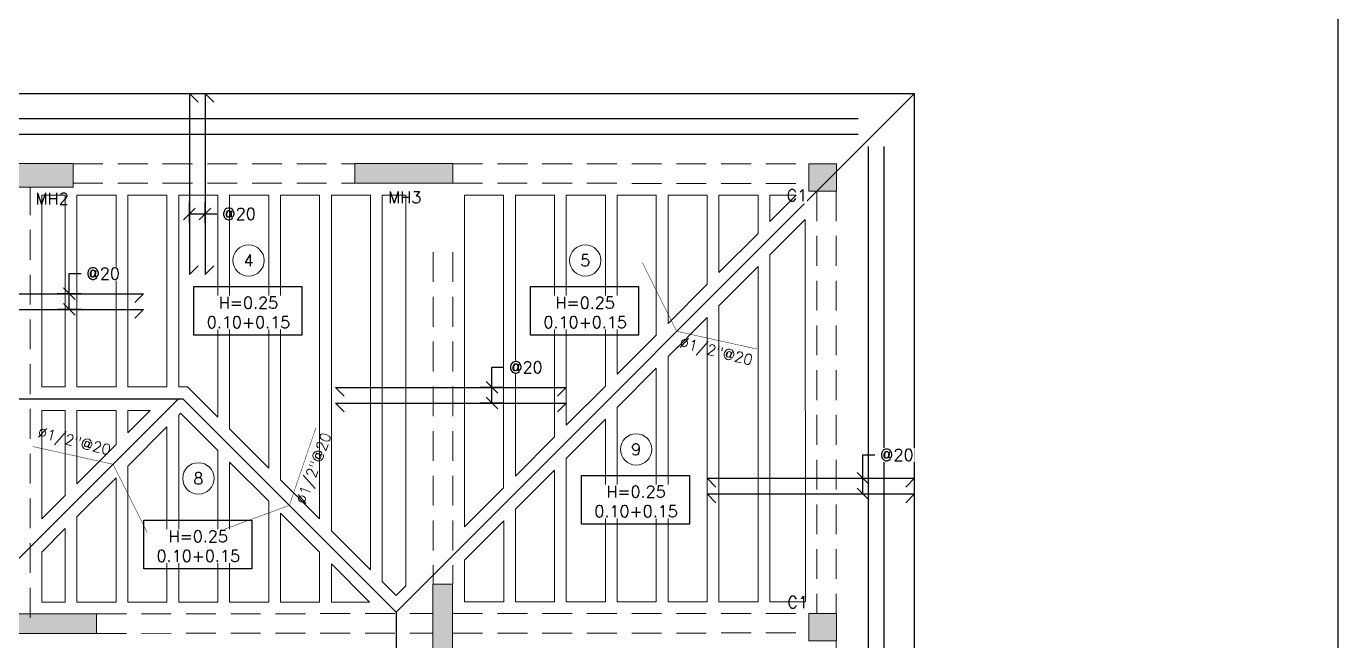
# Model space of a CAD drawing. Header units: metres. Extents: x -44 to 358, y -246 to 48.
# Drawn here: x 130.87 to 147.62, y -26.12 to -18.27 of the extents above; entities that cross this region are included whole.
import ezdxf
from ezdxf.enums import TextEntityAlignment as Align

# ---------------------------------------------------------------- set-up
doc = ezdxf.new("R2010")
doc.units = ezdxf.units.M
doc.header["$LTSCALE"] = 0.3
doc.header["$PDMODE"] = 3
doc.linetypes.add('HIDDEN', pattern=[9.525, 6.35, -3.175])
for name, color, linetype, lineweight in [('0-S-GRID-IDEN', 1, 'Continuous', 9), ('BOVEDILLA', 8, 'Continuous', 5), ('Columnas', 7, 'Continuous', 18), ('VIGAS', 1, 'HIDDEN', 15)]:
    doc.layers.add(name, color=color, linetype=linetype, lineweight=lineweight)
for name, color, linetype in [('ACERO', 5, 'Continuous'), ('BP', 3, 'Continuous'), ('DIMCOL', 4, 'Continuous'), ('DIMTEXTO', 4, 'Continuous'), ('HATCH', 8, 'Continuous'), ('REBAR', 5, 'Continuous')]:
    doc.layers.add(name, color=color, linetype=linetype)
doc.styles.add('SMPLEX', font='simplex.shx')
doc.dimstyles.new('DIM-50', dxfattribs={"dimscale": 0.5, "dimtxt": 0.2, "dimasz": 0.2, "dimexe": 0.2, "dimexo": 0.2, "dimgap": 0.1, "dimtad": 0, "dimtih": 1, "dimtoh": 1, "dimzin": 0, "dimdsep": 46, "dimtxsty": 'SMPLEX', "dimblk1": 'OBLIQUE', "dimblk2": 'OBLIQUE', "dimsah": 1, "dimcen": 0.2, "dimclrd": 4, "dimclre": 4, "dimclrt": 4, "dimadec": 0, "dimazin": 0, "dimtfac": 1, "dimtmove": 0, "dimatfit": 3, "dimldrblk": 'OPEN30', "dimfxl": 0.3, "dimfxlon": 1, "dimtfill": 1, "dimtolj": 1, "dimtzin": 0, "dimarcsym": 0})
doc.dimstyles.new('DIM-75', dxfattribs={"dimscale": 0.75, "dimtxt": 0.2, "dimasz": 0.2, "dimexe": 0.2, "dimexo": 0.2, "dimgap": 0.1, "dimtad": 0, "dimtih": 1, "dimtoh": 1, "dimzin": 0, "dimdsep": 46, "dimtxsty": 'SMPLEX', "dimblk1": 'OBLIQUE', "dimblk2": 'OBLIQUE', "dimsah": 1, "dimcen": 0.2, "dimclrd": 4, "dimclre": 4, "dimclrt": 4, "dimadec": 0, "dimazin": 0, "dimtfac": 1, "dimtmove": 0, "dimatfit": 3, "dimldrblk": 'OBLIQUE', "dimfxl": 0.2, "dimfxlon": 1, "dimtfill": 1, "dimtolj": 1, "dimtzin": 0, "dimarcsym": 0})

# ---------------------------------------------------------------- blocks, each defined once
blk = doc.blocks.new('A$C29cb555f')
at = {"layer": 'HATCH'}
h = blk.add_hatch(color=256, dxfattribs=at)
h.dxf.hatch_style = 1
h.paths.add_polyline_path([(23.401, 20.208), (23.401, 19.908), (24.201, 19.908), (24.201, 20.208)])
h = blk.add_hatch(color=256, dxfattribs=at)
h.dxf.hatch_style = 1
h.paths.add_polyline_path([(27.801, 19.958), (29.05, 19.958), (29.05, 20.208), (27.801, 20.208)])
h = blk.add_hatch(color=256, dxfattribs=at)
h.dxf.hatch_style = 1
h.paths.add_polyline_path([(33.601, 19.856), (33.951, 19.856), (33.951, 20.206), (33.601, 20.206)])
h = blk.add_hatch(color=256, dxfattribs=at)
h.dxf.hatch_style = 1
h.paths.add_polyline_path([(29.046, 13.836), (28.796, 13.836), (28.796, 14.836), (29.046, 14.836)])
h = blk.add_hatch(color=256, dxfattribs=at)
h.dxf.hatch_style = 1
h.paths.add_polyline_path([(22.801, 14.208), (22.551, 14.208), (22.551, 14.458), (24.501, 14.458), (24.501, 14.208)])
h = blk.add_hatch(color=256, dxfattribs=at)
h.dxf.hatch_style = 1
h.paths.add_polyline_path([(33.601, 14.113), (33.951, 14.113), (33.951, 14.463), (33.601, 14.463)])
at = {"layer": 'Columnas'}
for points in [[(23.401, 20.208), (23.401, 19.908), (24.201, 19.908), (24.201, 20.208)], [(33.601, 19.856), (33.951, 19.856), (33.951, 20.206), (33.601, 20.206)], [(29.046, 13.836), (28.796, 13.836), (28.796, 14.836), (29.046, 14.836)], [(22.551, 14.458), (24.501, 14.458), (24.501, 14.208), (22.551, 14.208)], [(33.601, 14.113), (33.951, 14.113), (33.951, 14.463), (33.601, 14.463)]]:
    blk.add_lwpolyline(points, close=True, dxfattribs=at)
blk.add_lwpolyline([(27.801, 20.208), (29.051, 20.208), (29.051, 19.958), (27.801, 19.958), (27.8, 20.208)], dxfattribs=at)
at = {"layer": 'DIMTEXTO', "ltscale": 0.2, "char_height": 0.15, "attachment_point": 1, "style": 'SMPLEX', "bg_fill": 3, "box_fill_scale": 1.2, "bg_fill_color": 256, "bg_fill_transparency": 0}
for s, width, insert in [('MH2', 0.35114, (23.72, 19.836)), ('MH3', 0.23091, (28.225, 19.853)), ('C1', 0.23091, (33.316, 19.877)), ('C1', 0.23091, (33.326, 14.681))]:
    blk.add_mtext_dynamic_manual_height_columns(s, width=width, gutter_width=0.25, heights=[0], dxfattribs=dict(at, insert=insert))
blk = doc.blocks.new('_OBLIQUE')
at = {"color": 0, "linetype": 'ByBlock'}
blk.add_line((-0.5, -0.5), (0.5, 0.5), dxfattribs=at)
blk = doc.blocks.new('*D1189')
at = {"layer": 'DEFPOINTS', "color": 0, "transparency": 16777216}
for p in [(132.954, -20.669), (132.954, -20.931), (133.154, -20.935)]:
    blk.add_point(p, dxfattribs=at)
at = {"layer": 'DIMTEXTO', "color": 4, "lineweight": -2, "transparency": 16777216}
for p, q in [((132.954, -20.781), (132.954, -20.519)), ((133.154, -20.785), (133.154, -20.519)), ((132.954, -20.669), (133.154, -20.669)), ((133.154, -20.669), (133.304, -20.669))]:
    blk.add_line(p, q, dxfattribs=at)
at = {"layer": 'DIMTEXTO', "color": 4, "lineweight": -2, "transparency": 16777216, "xscale": 0.15, "yscale": 0.15, "zscale": 0.15, "rotation": 180}
blk.add_blockref('_OBLIQUE', (132.954, -20.669), dxfattribs=at)
at = {"layer": 'DIMTEXTO', "color": 4, "lineweight": -2, "transparency": 16777216, "xscale": 0.15, "yscale": 0.15, "zscale": 0.15}
blk.add_blockref('_OBLIQUE', (133.154, -20.669), dxfattribs=at)
at = {"layer": 'DIMTEXTO', "color": 4, "transparency": 16777216, "insert": (133.586, -20.669), "char_height": 0.15, "attachment_point": 5, "style": 'SMPLEX', "bg_fill": 3, "box_fill_scale": 1.1, "bg_fill_color": 256, "bg_fill_true_color": 13158600, "bg_fill_transparency": 0}
blk.add_mtext('\\A1;@20', dxfattribs=at)
blk = doc.blocks.new('*D1200')
at = {"layer": 'DEFPOINTS', "color": 0, "ltscale": 0.2, "transparency": 16777216}
for p in [(140.968, 0), (135.593, -29.495), (140.968, -30.912)]:
    blk.add_point(p, dxfattribs=at)
at = {"layer": 'DIMTEXTO', "color": 4, "lineweight": -2, "ltscale": 0.2, "transparency": 16777216}
for p, q in [((135.593, -30.762), (135.593, -31.012)), ((140.968, -30.762), (140.968, -31.012)), ((135.593, -30.912), (138.078, -30.912)), ((140.968, -30.912), (138.483, -30.912))]:
    blk.add_line(p, q, dxfattribs=at)
at = {"layer": 'DIMTEXTO', "color": 4, "lineweight": -2, "ltscale": 0.2, "transparency": 16777216, "xscale": 0.1, "yscale": 0.1, "zscale": 0.1, "rotation": 180}
blk.add_blockref('_OBLIQUE', (135.593, -30.912), dxfattribs=at)
at = {"layer": 'DIMTEXTO', "color": 4, "lineweight": -2, "ltscale": 0.2, "transparency": 16777216, "xscale": 0.1, "yscale": 0.1, "zscale": 0.1}
blk.add_blockref('_OBLIQUE', (140.968, -30.912), dxfattribs=at)
at = {"layer": 'DIMTEXTO', "color": 4, "ltscale": 0.2, "transparency": 16777216, "insert": (138.281, -30.912), "char_height": 0.1, "attachment_point": 5, "style": 'SMPLEX', "bg_fill": 3, "box_fill_scale": 1.1, "bg_fill_color": 256, "bg_fill_true_color": 13158600, "bg_fill_transparency": 0}
blk.add_mtext('\\A1;5.37', dxfattribs=at)
blk = doc.blocks.new('_Open30')
at = {"color": 0, "lineweight": -2}
for p, q in [((-1, 0.27), (0, 0)), ((0, 0), (-1, -0.27)), ((0, 0), (-1, 0))]:
    blk.add_line(p, q, dxfattribs=at)
blk = doc.blocks.new('*D1257')
at = {"layer": 'DEFPOINTS', "color": 0, "transparency": 16777216}
for p in [(140.29, -24.046), (141.558, -24.046), (140.29, -24.246)]:
    blk.add_point(p, dxfattribs=at)
at = {"layer": 'DIMTEXTO', "color": 4, "lineweight": -2, "transparency": 16777216}
for p, q in [((141.558, -24.046), (141.558, -23.748)), ((141.558, -23.748), (141.708, -23.748)), ((141.408, -24.046), (141.708, -24.046)), ((141.558, -24.246), (141.558, -24.046)), ((141.408, -24.246), (141.708, -24.246))]:
    blk.add_line(p, q, dxfattribs=at)
at = {"layer": 'DIMTEXTO', "color": 4, "lineweight": -2, "transparency": 16777216, "xscale": 0.15, "yscale": 0.15, "zscale": 0.15}
for p, rotation in [((141.558, -24.046), 90), ((141.558, -24.246), 270)]:
    blk.add_blockref('_OBLIQUE', p, dxfattribs=dict(at, rotation=rotation))
at = {"layer": 'DIMTEXTO', "color": 4, "transparency": 16777216, "insert": (141.99, -23.748), "char_height": 0.15, "attachment_point": 5, "style": 'SMPLEX', "bg_fill": 3, "box_fill_scale": 1.1, "bg_fill_color": 256, "bg_fill_true_color": 13158600, "bg_fill_transparency": 0}
blk.add_mtext('\\A1;@20', dxfattribs=at)
blk = doc.blocks.new('*D1261')
at = {"layer": 'DEFPOINTS', "color": 0, "transparency": 16777216}
for p in [(137.352, -22.886), (136.819, -23.086), (137.352, -23.086)]:
    blk.add_point(p, dxfattribs=at)
at = {"layer": 'DIMTEXTO', "color": 4, "lineweight": -2, "transparency": 16777216}
for p, q in [((136.819, -22.886), (136.819, -22.629)), ((136.819, -22.629), (136.969, -22.629)), ((136.969, -22.886), (136.669, -22.886)), ((136.819, -23.086), (136.819, -22.886)), ((136.969, -23.086), (136.669, -23.086))]:
    blk.add_line(p, q, dxfattribs=at)
at = {"layer": 'DIMTEXTO', "color": 4, "lineweight": -2, "transparency": 16777216, "xscale": 0.15, "yscale": 0.15, "zscale": 0.15}
for p, rotation in [((136.819, -22.886), 90), ((136.819, -23.086), 270)]:
    blk.add_blockref('_OBLIQUE', p, dxfattribs=dict(at, rotation=rotation))
at = {"layer": 'DIMTEXTO', "color": 4, "transparency": 16777216, "insert": (137.251, -22.629), "char_height": 0.15, "attachment_point": 5, "style": 'SMPLEX', "bg_fill": 3, "box_fill_scale": 1.1, "bg_fill_color": 256, "bg_fill_true_color": 13158600, "bg_fill_transparency": 0}
blk.add_mtext('\\A1;@20', dxfattribs=at)
blk = doc.blocks.new('*D1262')
at = {"layer": 'DEFPOINTS', "color": 0, "transparency": 16777216}
for p in [(131.952, -21.689), (131.419, -21.889), (131.952, -21.889)]:
    blk.add_point(p, dxfattribs=at)
at = {"layer": 'DIMTEXTO', "color": 4, "lineweight": -2, "transparency": 16777216}
for p, q in [((131.419, -21.689), (131.419, -21.432)), ((131.419, -21.432), (131.569, -21.432)), ((131.569, -21.689), (131.269, -21.689)), ((131.419, -21.889), (131.419, -21.689)), ((131.569, -21.889), (131.269, -21.889))]:
    blk.add_line(p, q, dxfattribs=at)
at = {"layer": 'DIMTEXTO', "color": 4, "lineweight": -2, "transparency": 16777216, "xscale": 0.15, "yscale": 0.15, "zscale": 0.15}
for p, rotation in [((131.419, -21.689), 90), ((131.419, -21.889), 270)]:
    blk.add_blockref('_OBLIQUE', p, dxfattribs=dict(at, rotation=rotation))
at = {"layer": 'DIMTEXTO', "color": 4, "transparency": 16777216, "insert": (131.851, -21.432), "char_height": 0.15, "attachment_point": 5, "style": 'SMPLEX', "bg_fill": 3, "box_fill_scale": 1.1, "bg_fill_color": 256, "bg_fill_true_color": 13158600, "bg_fill_transparency": 0}
blk.add_mtext('\\A1;@20', dxfattribs=at)

msp = doc.modelspace()

# ---------------------------------------------------------------- linework, layer by layer
at = {"layer": 'ACERO'}
for p, q in [((141.6296573, -40.2330591), (141.6296573, -19.8102084)), ((141.8296573, -40.2330591), (141.8296573, -19.8102084))]:
    msp.add_line(p, q, dxfattribs=at)
at = {"layer": 'BP', "ltscale": 0.2}
for p, q in [((114.1680159, -19.129871), (142.2180161, -19.129871)), ((142.2180161, -19.129871), (135.5930161, -25.754871)), ((142.2180161, -40.929871), (142.2180161, -19.129871)), ((118.068016, -23.029871), (132.8680161, -23.029871)), ((128.9147555, -26.929871), (132.8147555, -23.029871)), ((132.8680161, -23.029871), (135.5930161, -25.754871)), ((135.5930161, -25.754871), (135.5930161, -34.304871))]:
    msp.add_line(p, q, dxfattribs=at)
at = {"layer": 'DIMTEXTO'}
msp.add_lwpolyline([(0.9379767, -12.4288255), (147.6240338, -12.4288255), (147.6240338, -58.5105287), (0.9379767, -58.5105287)], close=True, dxfattribs=at)
at = {"layer": 'VIGAS', "ltscale": 0.2}
for p, q in [((131.468016, -20.0277409), (135.068016, -20.0277409)), ((136.318016, -20.0277409), (140.868016, -20.0298716)), ((130.918016, -25.8277409), (130.918016, -20.3277409)), ((131.468016, -20.2777409), (135.068016, -20.2777409)), ((136.3178989, -20.2777408), (140.8678989, -20.2798716)), ((140.968016, -20.3798714), (140.9680126, -25.7721335)), ((141.218016, -20.3798716), (141.2180126, -25.7721336)), ((136.068016, -21.1577409), (136.068016, -25.3997007)), ((136.318016, -21.1577409), (136.318016, -25.3997007)), ((131.768016, -25.7777409), (136.068016, -25.7750103)), ((136.3179824, -25.7748642), (140.868016, -25.7721336)), ((131.7681747, -26.0277408), (136.0681747, -26.0250102)), ((136.3181324, -26.0248642), (140.868166, -26.0221336)), ((141.2180126, -26.1221336), (141.218016, -33.9268185))]:
    msp.add_line(p, q, dxfattribs=at)

# ---------------------------------------------------------------- next in the draw order: block references
at = {"layer": 'DIMTEXTO', "ltscale": 0.2}
msp.add_blockref('A$C29cb555f', (107.2673609, -40.2354436), dxfattribs=at)

# ---------------------------------------------------------------- next in the draw order: linework, layer by layer
at = {"layer": '0-S-GRID-IDEN'}
for centre in [(133.7092354, -21.2638766), (133.0679782, -24.0480245)]:
    msp.add_circle(centre, 0.20025, dxfattribs=at)
at = {"layer": 'ACERO'}
for points in [[(133.0663608, -19.2423709), (132.9538607, -19.129871), (132.9538607, -21.4437608), (133.0663607, -21.3312608)], [(133.2663608, -19.2423708), (133.1538607, -19.1298709), (133.1538607, -21.4437607), (133.2663607, -21.3312607)], [(129.5305159, -21.8016075), (129.418016, -21.6891074), (132.368016, -21.6891074), (132.2555159, -21.8016074)], [(129.5305158, -22.0016075), (129.4180159, -21.8891075), (132.3680159, -21.8891075), (132.2555158, -22.0016074)]]:
    msp.add_lwpolyline(points, dxfattribs=at)
at = {"layer": 'BOVEDILLA'}
for points in [[(131.068016, -20.4320011), (131.3668856, -20.4320011), (131.3668856, -22.879871), (131.068016, -22.879871)], [(131.5168856, -20.4320011), (132.0168856, -20.4320011), (132.0168856, -22.879871), (131.5168856, -22.879871)], [(132.1668856, -20.4320011), (132.6668856, -20.4320011), (132.6668856, -22.879871), (132.1668856, -22.879871)], [(132.8168856, -23.2398729), (132.8413858, -23.2153727), (133.3168856, -23.6908726), (133.3168856, -25.6277409), (132.8168856, -25.6277409)], [(132.1668856, -23.8898729), (132.6668856, -23.3898729), (132.6668856, -25.6277409), (132.1668856, -25.6277409)], [(133.4668856, -23.8408726), (133.9668856, -24.3408726), (133.9668856, -25.6277409), (133.4668856, -25.6277409)], [(131.5168856, -24.5398729), (132.0168856, -24.0398729), (132.0168856, -25.6277409), (131.5168856, -25.6277409)], [(134.1168856, -24.4908726), (134.6168856, -24.9908726), (134.6168856, -25.6277409), (134.1168856, -25.6277409)], [(131.068016, -24.9887426), (131.3668856, -24.6898729), (131.3668856, -25.6277409), (131.068016, -25.6277409)], [(134.7668856, -25.1408726), (135.253754, -25.6277409), (135.253754, -25.6277409), (134.7668856, -25.6277409)]]:
    msp.add_lwpolyline(points, close=True, dxfattribs=at)
msp.add_lwpolyline([(132.4526235, -23.179871), (132.1668856, -23.179871), (132.1668856, -23.4656088), (132.4526235, -23.179871)], dxfattribs=at)
at = {"layer": 'DIMTEXTO', "ltscale": 0.2}
for points in [[(133.0104428, -21.5980546), (134.390361, -21.5980546), (134.390361, -22.2178299), (133.0104428, -22.2178299)], [(132.3691856, -24.5824525), (133.7491038, -24.5824525), (133.7491038, -25.2022279), (132.3691856, -25.2022279)]]:
    msp.add_lwpolyline(points, close=True, dxfattribs=at)
at = {"layer": 'REBAR', "color": 6, "const_width": 0.00576}
for points in [[(138.741176, -21.293653), (139.1790798, -22.1688073), (140.2034148, -22.3953597)], [(133.3120814, -24.730206), (134.2305161, -24.392371), (134.5696081, -23.3995947)], [(132.4149384, -24.7427453), (131.9770346, -23.867591), (130.9526996, -23.6410386)]]:
    msp.add_lwpolyline(points, dxfattribs=at)

# ---------------------------------------------------------------- next in the draw order: texts
at = {"layer": 'DIMTEXTO', "style": 'SMPLEX'}
for s, p in [('4', (133.7092354, -21.2638766)), ('8', (133.0679782, -24.0480245))]:
    msp.add_text(s, height=0.15, dxfattribs=at).set_placement(p, align=Align.MIDDLE_CENTER)

# ---------------------------------------------------------------- next in the draw order: texts
at = {"layer": 'DIMCOL', "color": 4, "char_height": 0.135, "attachment_point": 5, "style": 'SMPLEX', "bg_fill": 3, "box_fill_scale": 1.1, "bg_fill_color": 256, "bg_fill_true_color": 13158600, "bg_fill_transparency": 0}
for insert, rotation in [((139.6784605, -22.444671), 345.67991095), ((131.4776539, -23.5917273), 345.67991095), ((134.5602182, -23.9267763), 69.29318586)]:
    msp.add_mtext('\\A1;∅1/2"@20', dxfattribs=dict(at, insert=insert, rotation=rotation))
at = {"layer": 'DIMTEXTO', "color": 4, "insert": (133.0673252, -24.9130005), "char_height": 0.15, "attachment_point": 5, "rotation": 0.00000001, "style": 'SMPLEX', "bg_fill": 3, "box_fill_scale": 1.1, "bg_fill_color": 256, "bg_fill_true_color": 13158600, "bg_fill_transparency": 0}
msp.add_mtext('\\A1;H=0.25\\P0.10+0.15', dxfattribs=at)

# ---------------------------------------------------------------- next in the draw order: dimensions: what is measured, and where the dimension line sits
at = {"layer": 'DIMTEXTO'}
for base, p1, p2, angle, picture, middle in [((132.9538607, -20.6689139), (133.1538607, -20.9346805), (132.9538607, -20.9306214), 359.99997427, '*D1189', (133.5860036, -20.6689139)), ((131.4193301, -21.8891075), (131.9524509, -21.6891074), (131.9524508, -21.8891075), 89.99997427, '*D1262', (131.851473, -21.4321395))]:
    dim = msp.add_linear_dim(base=base, p1=p1, p2=p2, angle=angle, text='@20', dimstyle='DIM-75', dxfattribs=at)
    dim.commit()
    dim.dimension.update_dxf_attribs({"geometry": picture, "text_midpoint": middle, "dimtype": 160})

# ---------------------------------------------------------------- next in the draw order: linework, layer by layer
at = {"layer": 'BOVEDILLA'}
for points in [[(132.8168856, -20.4320011), (133.3168856, -20.4320011), (133.3168856, -23.2666085), (132.9301481, -22.879871), (132.8168856, -22.879871)], [(133.4668856, -20.4320011), (133.9668856, -20.4320011), (133.9668856, -23.9166085), (133.4668856, -23.4166085)], [(134.1168856, -20.4320011), (134.6168856, -20.4320011), (134.6168856, -24.5666085), (134.1168856, -24.0666085)], [(134.7668856, -20.4320011), (135.2668856, -20.4320011), (135.2668856, -25.2166085), (134.7668856, -24.7166085)], [(131.068016, -24.5644785), (131.3668856, -24.2656088), (131.3668856, -23.179871), (131.068016, -23.179871)], [(131.5168856, -24.1156088), (132.0168856, -23.6156088), (132.0168856, -23.179871), (131.5168856, -23.179871)]]:
    msp.add_lwpolyline(points, close=True, dxfattribs=at)

# ---------------------------------------------------------------- next in the draw order: dimensions: what is measured, and where the dimension line sits
at = {"layer": 'DIMTEXTO', "ltscale": 0.2}
dim = msp.add_linear_dim(base=(140.9680013, -30.9119927), p1=(135.5930161, -29.4945163), p2=(140.9680013, 0.0000608), dimstyle='DIM-50', dxfattribs=at)
dim.commit()
dim.dimension.update_dxf_attribs({"geometry": '*D1200', "text_midpoint": (138.2805087, -30.9119927)})

# ---------------------------------------------------------------- next in the draw order: linework, layer by layer
at = {"layer": '0-S-GRID-IDEN'}
for centre in [(138.0103658, -21.2638766), (138.6604822, -23.6775576)]:
    msp.add_circle(centre, 0.20025, dxfattribs=at)
at = {"layer": 'ACERO'}
for p, q in [((141.4982874, -19.4538599), (114.7801602, -19.4538599)), ((141.4982874, -19.6538599), (114.7801602, -19.6538599))]:
    msp.add_line(p, q, dxfattribs=at)
for points in [[(134.9305159, -22.9983595), (134.818016, -22.8858595), (137.768016, -22.8858595), (137.6555159, -22.9983594)], [(134.9305158, -23.1983595), (134.8180159, -23.0858595), (137.7680159, -23.0858595), (137.6555158, -23.1983594)], [(139.6806324, -24.1582504), (139.5681324, -24.0457503), (142.2180161, -24.0457503), (142.1055161, -24.1582503)], [(139.6806323, -24.3582504), (139.5681323, -24.2457504), (142.218016, -24.2457504), (142.105516, -24.3582503)]]:
    msp.add_lwpolyline(points, dxfattribs=at)
at = {"layer": 'BOVEDILLA'}
for points in [[(135.7168856, -20.4320011), (135.7168856, -25.4188694), (135.5930161, -25.5427389), (135.4168856, -25.3666085), (135.4168856, -20.4320011)], [(136.468016, -20.4320011), (136.968016, -20.4320011), (136.968016, -24.167739), (136.468016, -24.667739)], [(137.118016, -20.4320011), (137.618016, -20.4320011), (137.618016, -23.517739), (137.118016, -24.017739)], [(137.768016, -20.4320011), (138.268016, -20.4320011), (138.268016, -22.867739), (137.768016, -23.367739)], [(138.418016, -20.4320011), (138.918016, -20.4320011), (138.918016, -22.217739), (138.418016, -22.717739)], [(139.068016, -20.4320011), (139.568016, -20.4320011), (139.568016, -21.567739), (139.068016, -22.067739)], [(139.718016, -20.4320011), (140.218016, -20.4320011), (140.218016, -20.917739), (139.718016, -21.417739)], [(140.368016, -20.4320011), (140.703754, -20.4320011), (140.368016, -20.767739)], [(140.8245544, -25.6247742), (140.3681324, -25.6247742), (140.3681324, -21.1918867), (140.8180159, -20.7420032)], [(140.2181324, -25.6247742), (139.7181324, -25.6247742), (139.7181324, -21.8418867), (140.2181324, -21.3418867)], [(139.5681324, -25.6247742), (139.0681324, -25.6247742), (139.0681324, -22.4918867), (139.5681324, -21.9918867)], [(138.9181324, -25.6247742), (138.4181324, -25.6247742), (138.4181324, -23.1418867), (138.9181324, -22.6418867)], [(138.2681324, -25.6247742), (137.7681324, -25.6247742), (137.7681324, -23.7918867), (138.2681324, -23.2918867)], [(137.6181324, -25.6247742), (137.1181324, -25.6247742), (137.1181324, -24.4418867), (137.6181324, -23.9418867)], [(136.9681324, -25.6247742), (136.4681324, -25.6247742), (136.4681324, -25.0918867), (136.9681324, -24.5918867)]]:
    msp.add_lwpolyline(points, close=True, dxfattribs=at)
at = {"layer": 'DIMTEXTO', "ltscale": 0.2}
for points in [[(137.3115731, -21.5980546), (138.6914913, -21.5980546), (138.6914913, -22.2178299), (137.3115731, -22.2178299)], [(137.9616896, -24.0117356), (139.3416078, -24.0117356), (139.3416078, -24.6315109), (137.9616896, -24.6315109)]]:
    msp.add_lwpolyline(points, close=True, dxfattribs=at)

# ---------------------------------------------------------------- next in the draw order: texts
at = {"layer": 'DIMTEXTO', "style": 'SMPLEX'}
for s, p in [('5', (138.0103658, -21.2638766)), ('9', (138.6604822, -23.6775576))]:
    msp.add_text(s, height=0.15, dxfattribs=at).set_placement(p, align=Align.MIDDLE_CENTER)
at = {"layer": 'DIMTEXTO', "color": 4, "insert": (133.7085825, -21.9286025), "char_height": 0.15, "attachment_point": 5, "rotation": 0.00000001, "style": 'SMPLEX', "bg_fill": 3, "box_fill_scale": 1.1, "bg_fill_color": 256, "bg_fill_true_color": 13158600, "bg_fill_transparency": 0}
msp.add_mtext('\\A1;H=0.25\\P0.10+0.15', dxfattribs=at)

# ---------------------------------------------------------------- next in the draw order: texts
at = {"layer": 'DIMTEXTO', "color": 4, "char_height": 0.15, "attachment_point": 5, "rotation": 0.00000001, "style": 'SMPLEX', "bg_fill": 3, "box_fill_scale": 1.1, "bg_fill_color": 256, "bg_fill_true_color": 13158600, "bg_fill_transparency": 0}
for insert in [(138.0097128, -21.9286025), (138.6598292, -24.3422835)]:
    msp.add_mtext('\\A1;H=0.25\\P0.10+0.15', dxfattribs=dict(at, insert=insert))

# ---------------------------------------------------------------- next in the draw order: dimensions: what is measured, and where the dimension line sits
at = {"layer": 'DIMTEXTO'}
for base, p1, p2, angle, picture, middle in [((136.8193301, -23.0858595), (137.3524509, -22.8858595), (137.3524508, -23.0858595), 89.99997427, '*D1261', (137.251473, -22.6288916)), ((141.5575917, -24.0457504), (140.2900295, -24.2457504), (140.2900295, -24.0457504), 270.00002573, '*D1257', (141.9897345, -23.7480349))]:
    dim = msp.add_linear_dim(base=base, p1=p1, p2=p2, angle=angle, text='@20', dimstyle='DIM-75', dxfattribs=at)
    dim.commit()
    dim.dimension.update_dxf_attribs({"geometry": picture, "text_midpoint": middle, "dimtype": 160})

doc.saveas('drawing.dxf')
